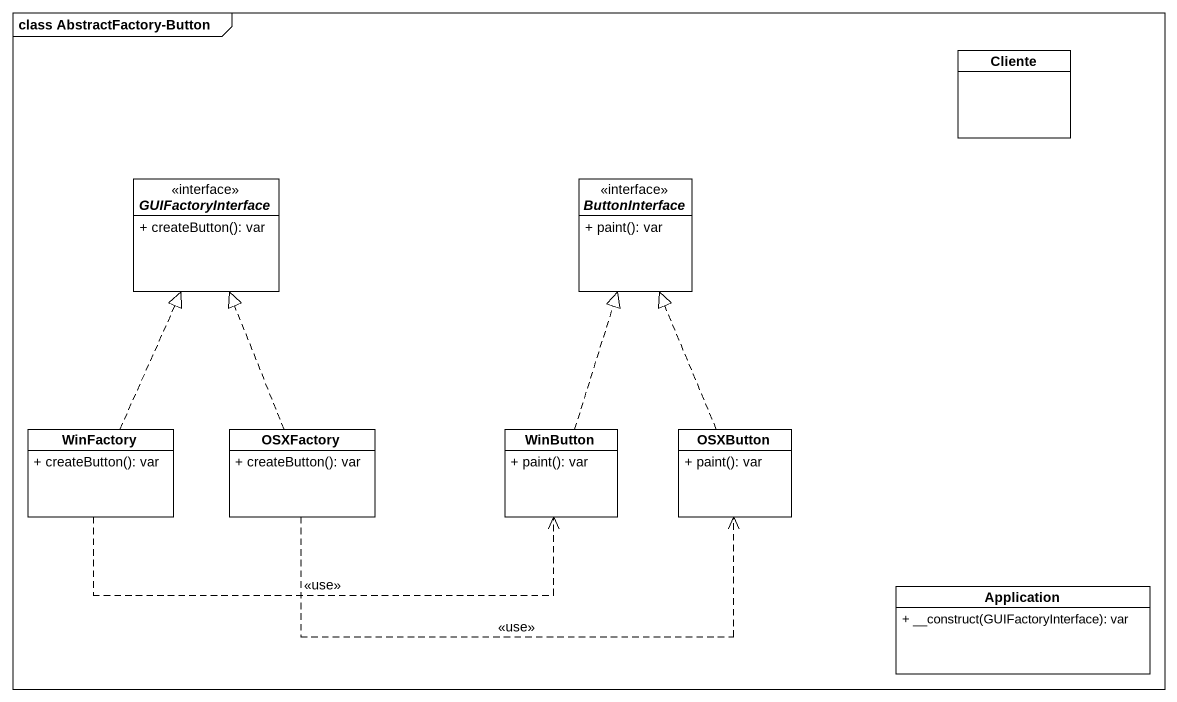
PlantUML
@startuml
mainframe class AbstractFactory-Button
hide circle
hide empty members
skinparam classAttributeIconSize 0
class Cliente
interface GUIFactoryInterface {
  + createButton(): var
}
interface ButtonInterface {
  + paint(): var
}
class WinFactory {
  + createButton(): var
}
class OSXFactory {
  + createButton(): var
}
class WinButton {
  + paint(): var
}
class OSXButton {
  + paint(): var
}
class Application {
  + __construct(GUIFactoryInterface): var
}
WinFactory .up.|> GUIFactoryInterface
WinFactory .right.> WinButton : <<use>>
OSXFactory .up.|> GUIFactoryInterface
OSXFactory .right.> OSXButton : <<use>>
WinButton .up.|> ButtonInterface
OSXButton .up.|> ButtonInterface
@enduml
